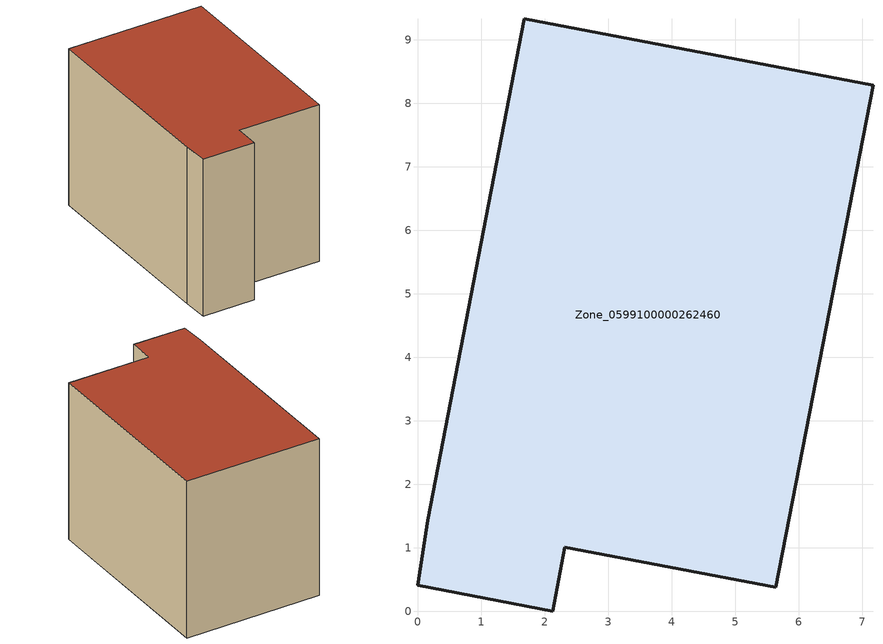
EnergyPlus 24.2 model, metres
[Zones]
Zone_0599100000262460
 floor ground (C_G): 0,0.41 0.16,1.43 1.68,9.33 7.17,8.28 5.64,0.38 2.32,1.01 2.13,0 z0
 wall outside (C_F): 0.16,1.43 0,0.41 2.13,0 2.32,1.01 5.64,0.38 7.17,8.28 1.68,9.33 0.16,1.43 z0:6.57
 roof outside (C_R): 7.17,8.28 1.68,9.33 0.16,1.43 0,0.41 2.13,0 2.32,1.01 5.64,0.38 z6.57
[BUILDING]
Pand.0599100000262460: North Axis=0; Terrain=City; Loads Convergence Tolerance Value=0.04; Temperature Convergence Tolerance Value=0.4; Solar Distribution=FullExterior; Maximum Number of Warmup Days=25; Minimum Number of Warmup Days=1
[Site:Location]
Rotterdam.The.Hague.AP_ZH_NLD Design_Conditions: Latitude=51.96; Longitude=4.45; Time Zone=1; Elevation=-4.5
[SITE:GROUNDTEMPERATURE:BUILDINGSURFACE]
18, 18, 18, 18, 18, 18, 18, 18, 18, 18, 18, 18
[MATERIAL] Thermal Absorptance=0.9; Solar Absorptance=0.7; Visible Absorptance=0.7
Name | Roughness | Thickness | Conductivity | Density | Specific Heat
G.TI.1946-1964 | MediumSmooth | 0.15 | 1 | 540 | 1210
F.TI.1946-1964 | Rough | 0.3 | 0.857143 | 1920 | 840
R.TI.1946-1964 | MediumRough | 0.2 | 0.277778 | 1500 | 1000
[CONSTRUCTION]
C_G: G.TI.1946-1964
C_F: F.TI.1946-1964
C_R: R.TI.1946-1964
[ZONE]
Zone_0599100000262460: Type=1; Multiplier=1; Ceiling Height=Autocalculate; Volume=Autocalculate; Floor Area=autocalculate; Part of Total Floor Area=Yes
[ZONEINFILTRATION:DESIGNFLOWRATE]
Infil_Zone_0599100000262460: Zone or ZoneList or Space or SpaceList=Zone_0599100000262460; Schedule=AlwaysOn; Design Flow Rate Calculation Method=Flow/Area; Flow Rate per Floor Area=0.003; Constant Term Coefficient=1; Temperature Term Coefficient=0; Velocity Term Coefficient=0; Velocity Squared Term Coefficient=0
[HVACTEMPLATE:ZONE:IDEALLOADSAIRSYSTEM]
Zone_0599100000262460: Maximum Heating Supply Air Temperature=50; Minimum Cooling Supply Air Temperature=13; Maximum Heating Supply Air Humidity Ratio=0.0156; Minimum Cooling Supply Air Humidity Ratio=0.0077; Heating Limit=NoLimit; Cooling Limit=NoLimit; Dehumidification Control Type=ConstantSensibleHeatRatio; Cooling Sensible Heat Ratio=0.7; Dehumidification Setpoint=60; Humidification Control Type=None; Humidification Setpoint=30; Outdoor Air Method=None; Outdoor Air Flow Rate per Person=0.00944; Outdoor Air Flow Rate per Zone Floor Area=0; Outdoor Air Flow Rate per Zone=0; Demand Controlled Ventilation Type=None; Outdoor Air Economizer Type=NoEconomizer; Heat Recovery Type=None; Sensible Heat Recovery Effectiveness=0.7; Latent Heat Recovery Effectiveness=0.65
[ZONECONTROL:THERMOSTAT]
ThermostatControl_Zone_0599100000262460: Zone or ZoneList=Zone_0599100000262460; Control Type Schedule=DualSetpointControlType; Control 1=Thermostat_Zone_0599100000262460; Temperature Difference Between Cutout And Setpoint=0
[THERMOSTATSETPOINT:DUALSETPOINT]
Thermostat_Zone_0599100000262460: Heating Setpoint Temperature Schedule=HeatingSetpoint_Zone_0599100000262460; Cooling Setpoint Temperature Schedule=CoolingSetpoint_Zone_0599100000262460
[SCHEDULE:COMPACT]
HeatingSetpoint_Zone_0599100000262460: Through: 12/31, For: AllDays, Until: 24:00, 21
CoolingSetpoint_Zone_0599100000262460: Through: 12/31, For: AllDays, Until: 24:00, 24
DualSetpointControlType: Through: 12/31, For: AllDays, Until: 24:00, 4
AlwaysOn: Through: 12/31, For: AllDays, Until: 24:00, 1
